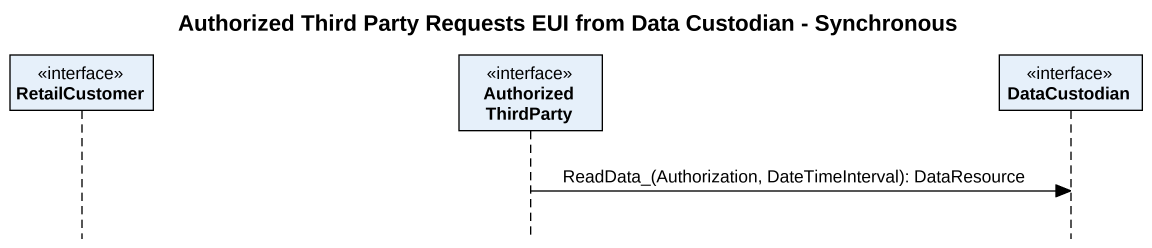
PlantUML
@startuml
title Authorized Third Party Requests EUI from Data Custodian - Synchronous
hide footbox
participant RetailCustomer <<interface>>
participant "Authorized ThirdParty" as Authorized_ThirdParty <<interface>>
participant DataCustodian <<interface>>

Authorized_ThirdParty -> DataCustodian : ReadData_(Authorization, DateTimeInterval): DataResource
@enduml
